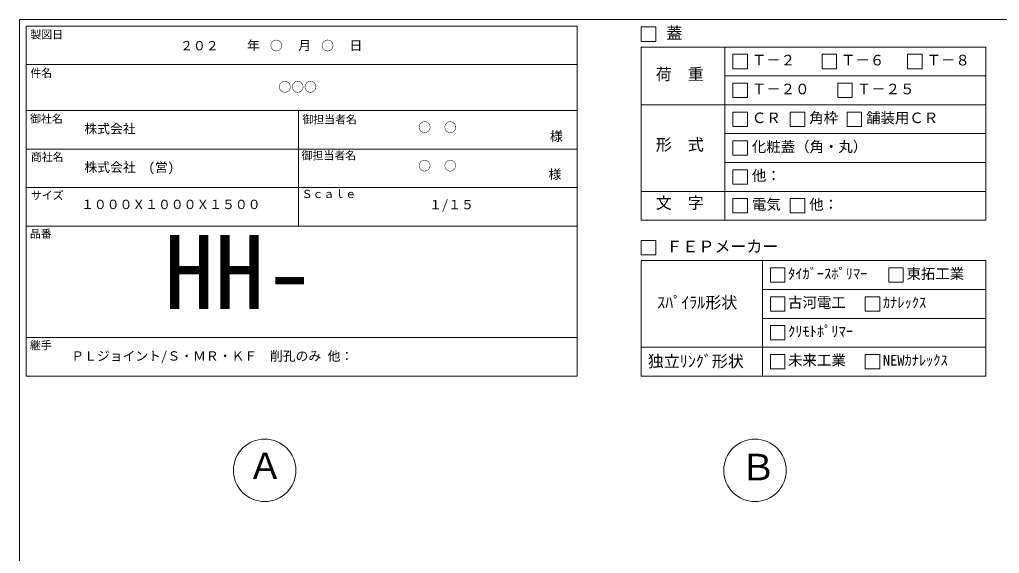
# Model space of a CAD drawing. Units: millimetres, scale not verified. Extents: x -4890 to 18490, y -2339 to 2339.
# Drawn here: x -1230 to 1828, y 674 to 2339 of the extents above; entities that cross this region are included whole.
import ezdxf
from ezdxf.enums import TextEntityAlignment as Align

# ---------------------------------------------------------------- set-up
doc = ezdxf.new("R2010")
doc.units = ezdxf.units.MM
doc.header["$LTSCALE"] = 10
for name, color, linetype, lineweight in [('0-2_waku', 7, 'Continuous', 18), ('0-3_gaikei', 7, 'Continuous', 18), ('0-E_文字１', 7, 'Continuous', 18), ('1-5_文字２', 7, 'Continuous', 5)]:
    doc.layers.add(name, color=color, linetype=linetype, lineweight=lineweight)
doc.styles.add('ＭＳ ゴシック', font='')
doc.styles.get('ＭＳ ゴシック').set_extended_font_data('MS Gothic')

msp = doc.modelspace()

# ---------------------------------------------------------------- linework, layer by layer
at = {"layer": '0-2_waku'}
for p, q in [((-1209.72, 2319.3), (-1209.72, 1227.3)), ((-1209.72, 2319.3), (510.28, 2319.3)), ((-1209.72, 2319.3), (-1209.72, 1227.3)), ((-1209.72, 2319.3), (510.28, 2319.3)), ((-1209.72, 2319.3), (-1209.72, 1227.3)), ((510.28, 2319.3), (510.28, 1227.3)), ((710.28, 2253.52), (1785.28, 2253.52)), ((710.28, 2253.52), (710.28, 1713.52)), ((970.95, 2253.52), (970.95, 1713.52)), ((1785.28, 2253.52), (1785.28, 1713.52)), ((-1209.72, 2199.3), (510.28, 2199.3)), ((-1209.72, 2199.3), (510.28, 2199.3)), ((-1209.72, 2199.3), (510.28, 2199.3)), ((-1209.72, 2199.3), (510.28, 2199.3)), ((970.95, 2163.52), (1785.28, 2163.52)), ((-1209.72, 2055.3), (510.28, 2055.3)), ((-1209.72, 2055.3), (510.28, 2055.3)), ((-359.72, 2055.3), (-359.72, 1695.3)), ((710.28, 2073.52), (1785.28, 2073.52)), ((970.95, 1983.52), (1785.28, 1983.52)), ((-1209.72, 1935.3), (510.28, 1935.3)), ((970.95, 1893.52), (1785.28, 1893.52)), ((-1209.72, 1815.3), (510.28, 1815.3)), ((710.28, 1803.52), (1785.28, 1803.52)), ((710.28, 1713.52), (1785.28, 1713.52)), ((-1209.72, 1695.3), (510.28, 1695.3)), ((710.28, 1587.3), (1785.28, 1587.3)), ((710.28, 1587.3), (710.28, 1227.3)), ((1088.1, 1587.3), (1088.1, 1227.3)), ((1785.28, 1587.3), (1785.28, 1227.3)), ((1088.1, 1497.3), (1785.28, 1497.3)), ((1088.1, 1407.3), (1785.28, 1407.3)), ((-1209.72, 1347.3), (510.28, 1347.3)), ((710.28, 1317.3), (1785.28, 1317.3)), ((-1209.72, 1227.3), (510.28, 1227.3)), ((710.28, 1227.3), (1785.28, 1227.3)), ((710.28, 1227.3), (1785.28, 1227.3))]:
    msp.add_line(p, q, dxfattribs=at)
for points in [[(-1230, 2339.3), (-1230, -1935.7), (4890, -1935.7)], [(-1230, 2339.3), (4890, 2339.3), (4890, -1935.7)]]:
    msp.add_lwpolyline(points, dxfattribs=at)
at = {"layer": '0-3_gaikei'}
for centre in [(-465, 933.05), (1065, 933.05)]:
    msp.add_circle(centre, 97.5, dxfattribs=at)
at = {"layer": '0-E_文字１'}
for p, q in [((710.28, 2316.33), (710.28, 2271.33)), ((710.28, 2271.33), (755.28, 2271.33)), ((996.25, 2231.02), (1041.25, 2231.02)), ((996.25, 2231.02), (996.25, 2186.02)), ((996.25, 2231.02), (996.25, 2186.02)), ((996.25, 2231.02), (1041.25, 2231.02)), ((996.25, 2231.02), (996.25, 2186.02)), ((996.25, 2231.02), (1041.25, 2231.02)), ((1041.25, 2231.02), (1041.25, 2186.02)), ((1041.25, 2231.02), (1041.25, 2186.02)), ((1041.25, 2231.02), (1041.25, 2186.02)), ((1274.34, 2231.02), (1319.34, 2231.02)), ((1274.34, 2231.02), (1274.34, 2186.02)), ((1319.34, 2231.02), (1319.34, 2186.02)), ((1541.54, 2231.02), (1586.54, 2231.02)), ((1541.54, 2231.02), (1541.54, 2186.02)), ((1586.54, 2231.02), (1586.54, 2186.02)), ((996.25, 2186.02), (1041.25, 2186.02)), ((996.25, 2186.02), (1041.25, 2186.02)), ((996.25, 2186.02), (1041.25, 2186.02)), ((1274.34, 2186.02), (1319.34, 2186.02)), ((1541.54, 2186.02), (1586.54, 2186.02)), ((996.25, 2141.02), (1041.25, 2141.02)), ((996.25, 2141.02), (996.25, 2096.02)), ((1041.25, 2141.02), (1041.25, 2096.02)), ((1323.73, 2141.02), (1368.73, 2141.02)), ((1323.73, 2141.02), (1323.73, 2096.02)), ((1368.73, 2141.02), (1368.73, 2096.02)), ((996.25, 2096.02), (1041.25, 2096.02)), ((1323.73, 2096.02), (1368.73, 2096.02)), ((996.25, 2051.02), (1041.25, 2051.02)), ((996.25, 2051.02), (996.25, 2006.02)), ((996.25, 2051.02), (996.25, 2006.02)), ((1041.25, 2051.02), (1041.25, 2006.02)), ((1041.25, 2051.02), (1041.25, 2006.02)), ((1175.25, 2051.02), (1220.25, 2051.02)), ((1175.25, 2051.02), (1175.25, 2006.02)), ((1220.25, 2051.02), (1220.25, 2006.02)), ((1352.75, 2051.02), (1397.75, 2051.02)), ((1352.75, 2051.02), (1352.75, 2006.02)), ((1397.75, 2051.02), (1397.75, 2006.02)), ((996.25, 2006.02), (1041.25, 2006.02)), ((996.25, 2006.02), (1041.25, 2006.02)), ((1175.25, 2006.02), (1220.25, 2006.02)), ((1352.75, 2006.02), (1397.75, 2006.02)), ((996.25, 1961.02), (996.25, 1916.02)), ((1041.25, 1961.02), (1041.25, 1916.02)), ((996.25, 1916.02), (1041.25, 1916.02)), ((996.25, 1871.02), (1041.25, 1871.02)), ((996.25, 1871.02), (996.25, 1826.02)), ((996.25, 1871.02), (996.25, 1826.02)), ((1041.25, 1871.02), (1041.25, 1826.02)), ((1041.25, 1871.02), (1041.25, 1826.02)), ((996.25, 1826.02), (1041.25, 1826.02)), ((996.25, 1826.02), (1041.25, 1826.02)), ((996.25, 1781.02), (996.25, 1736.02)), ((1175.25, 1781.02), (1175.25, 1736.02)), ((996.25, 1736.02), (1041.25, 1736.02)), ((1175.25, 1736.02), (1220.25, 1736.02)), ((710.28, 1650.11), (710.28, 1605.11)), ((710.28, 1605.11), (755.28, 1605.11)), ((1113.4, 1564.8), (1113.4, 1519.8)), ((1482.99, 1564.8), (1527.99, 1564.8)), ((1482.99, 1564.8), (1482.99, 1519.8)), ((1482.99, 1564.8), (1527.99, 1564.8)), ((1482.99, 1564.8), (1482.99, 1519.8)), ((1482.99, 1564.8), (1527.99, 1564.8)), ((1482.99, 1564.8), (1482.99, 1519.8)), ((1527.99, 1564.8), (1527.99, 1519.8)), ((1527.99, 1564.8), (1527.99, 1519.8)), ((1527.99, 1564.8), (1527.99, 1519.8)), ((1113.4, 1519.8), (1158.4, 1519.8)), ((1482.99, 1519.8), (1527.99, 1519.8)), ((1482.99, 1519.8), (1527.99, 1519.8)), ((1482.99, 1519.8), (1527.99, 1519.8)), ((1113.4, 1474.8), (1158.4, 1474.8)), ((1113.4, 1474.8), (1113.4, 1429.8)), ((1158.4, 1474.8), (1158.4, 1429.8)), ((1409.31, 1474.8), (1409.31, 1429.8)), ((1113.4, 1429.8), (1158.4, 1429.8)), ((1409.31, 1429.8), (1454.31, 1429.8)), ((1113.4, 1384.8), (1113.4, 1339.8)), ((1113.4, 1339.8), (1158.4, 1339.8)), ((1113.4, 1294.8), (1158.4, 1294.8)), ((1113.4, 1294.8), (1113.4, 1249.8)), ((1158.4, 1294.8), (1158.4, 1249.8)), ((1409.31, 1294.8), (1454.31, 1294.8)), ((1409.31, 1294.8), (1409.31, 1249.8)), ((1454.31, 1294.8), (1454.31, 1249.8)), ((1113.4, 1249.8), (1158.4, 1249.8)), ((1409.31, 1249.8), (1454.31, 1249.8))]:
    msp.add_line(p, q, dxfattribs=at)
for points in [[(710.28, 2316.33), (755.28, 2316.33), (755.28, 2271.33)], [(710.28, 2316.33), (755.28, 2316.33), (755.28, 2271.33)], [(996.25, 2051.02), (1041.25, 2051.02), (1041.25, 2006.02)], [(996.25, 2051.02), (996.25, 2006.02), (1041.25, 2006.02)], [(996.25, 1961.02), (1041.25, 1961.02), (1041.25, 1916.02)], [(996.25, 1871.02), (1041.25, 1871.02), (1041.25, 1826.02)], [(996.25, 1871.02), (996.25, 1826.02), (1041.25, 1826.02)], [(996.25, 1781.02), (1041.25, 1781.02), (1041.25, 1736.02)], [(1175.25, 1781.02), (1220.25, 1781.02), (1220.25, 1736.02)], [(710.28, 1650.11), (755.28, 1650.11), (755.28, 1605.11)], [(1113.4, 1564.8), (1158.4, 1564.8), (1158.4, 1519.8)], [(1409.31, 1474.8), (1454.31, 1474.8), (1454.31, 1429.8)], [(1113.4, 1384.8), (1158.4, 1384.8), (1158.4, 1339.8)]]:
    msp.add_lwpolyline(points, dxfattribs=at)

# ---------------------------------------------------------------- texts
at = {"layer": '0-E_文字１', "style": 'ＭＳ ゴシック'}
for s, height, p in [('製図日', 24.93, (-1196.44, 2272.85)), ('蓋', 36.66, (788.37, 2268.42)), ('\u3000\u3000年\u3000\u3000\u3000月\u3000\u3000\u3000日', 29.33, (-600.41, 2235.24)), ('Ｔ－２', 32.99, (1055.39, 2186.51)), ('Ｔ－６', 32.99, (1333.48, 2186.51)), ('Ｔ－８', 32.99, (1600.68, 2186.51)), ('件名', 24.93, (-1196.44, 2152.85)), ('荷\u3000重', 36.66, (755.25, 2139.72)), ('Ｔ－２０', 32.99, (1055.39, 2096.51)), ('Ｔ－２５', 32.99, (1382.88, 2096.51)), ('ＣＲ', 32.99, (1055.39, 2006.51)), ('角枠', 32.99, (1234.39, 2006.51)), ('舗装用ＣＲ', 32.99, (1411.9, 2006.51)), ('御社名', 24.93, (-1197.42, 2009.84)), ('御担当者名', 24.93, (-347.51, 2007.63)), ('御担当者名', 24.93, (-347.51, 2007.63)), ('様', 29.33, (425.24, 1952.13)), ('形\u3000式', 36.66, (755.25, 1919.76)), ('化粧蓋（角・丸）', 32.99, (1055.39, 1916.51)), ('商社名', 24.93, (-1194.81, 1890.8)), ('御担当者名', 24.93, (-349.72, 1895.33)), ('様', 29.33, (420.74, 1833.21)), ('他：', 32.99, (1055.39, 1826.51)), ('サイズ', 24.93, (-1194.81, 1770.8)), ('Ｓｃａｌｅ', 24.93, (-349.72, 1775.33)), ('１０００Ｘ１０００Ｘ１５００', 29.33, (-1038.09, 1739.28)), ('１/１５', 29.33, (47.83, 1738.81)), ('文\u3000字', 36.66, (755.25, 1738.27)), ('電気', 32.99, (1055.39, 1736.51)), ('他：', 32.99, (1234.39, 1736.51)), ('品番', 24.93, (-1197.81, 1651.16)), ('HH-', 230.9, (-779.56, 1367.13)), ('ＦＥＰメーカー', 36.66, (788.37, 1602.19)), ('ﾀｲｶﾞｰｽﾎﾟﾘﾏｰ', 32.99, (1168.37, 1520.28)), ('東拓工業', 32.99, (1537.96, 1520.28)), ('ｽﾊﾟｲﾗﾙ形状', 36.66, (759.9, 1427.64)), ('古河電工', 32.99, (1168.37, 1430.28)), ('ｶﾅﾚｯｸｽ', 32.99, (1464.28, 1430.28)), ('ｸﾘﾓﾄﾎﾟﾘﾏｰ', 32.99, (1168.37, 1340.28)), ('継手', 24.93, (-1197.81, 1303.16)), ('ＰＬジョイント/Ｓ・ＭＲ・ＫＦ\u3000削孔のみ 他：', 29.33, (-1068.72, 1266.5)), ('独立ﾘﾝｸﾞ形状', 36.66, (730.37, 1244.16)), ('未来工業', 32.99, (1168.37, 1250.28)), ('NEWｶﾅﾚｯｸｽ', 32.99, (1464.28, 1250.28)), ('Ａ', 82.48, (-519.82, 881.06)), ('Ｂ', 82.48, (1018.75, 877.35))]:
    msp.add_text(s, height=height, dxfattribs=at).set_placement(p, align=Align.BOTTOM_LEFT)
at = {"layer": '1-5_文字２', "style": 'ＭＳ ゴシック'}
for s, p in [('\u3000\u3000２０２\u3000\u3000\u3000\u3000○\u3000\u3000\u3000○', (-808.88, 2234.46)), ('○○○', (-422.2, 2105.64)), ('○\u3000○', (14.07, 1979.76)), ('株式会社', (-1027.72, 1975.38)), ('株式会社\u3000(営)', (-1027.72, 1855.38)), ('○\u3000○', (14.07, 1859.76))]:
    msp.add_text(s, height=29.33, dxfattribs=at).set_placement(p, align=Align.BOTTOM_LEFT)

doc.saveas('drawing.dxf')
